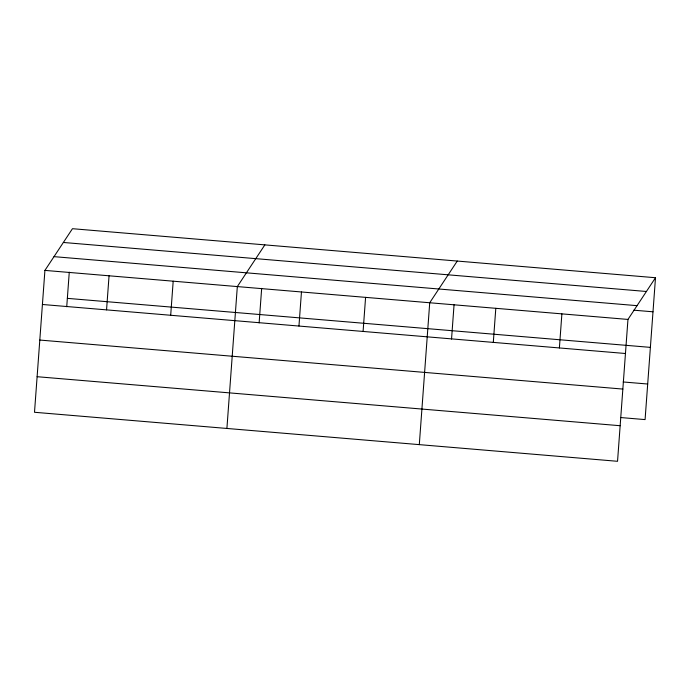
<?xml version="1.0" encoding="UTF-8"?>
<svg xmlns="http://www.w3.org/2000/svg" width="690" height="690" viewBox="0 0 690 690"><rect width="100%" height="100%" fill="white"/><g stroke="black" fill="none" stroke-linecap="round" stroke-linejoin="round"><path stroke-width="1.03" d="M44.919 270.402L34.5 412.275L617.541 461.3L627.96 319.427L655.5 277.725L72.459 228.701L44.919 270.402L627.96 319.427M66.732 306.731L69.267 272.196M106.553 309.87L109.055 275.793M170.689 315.27L173.19 281.192M226.906 428.456L237.326 286.583L264.865 244.881M259.13 322.903L261.665 288.377M298.951 326.051L301.461 291.974M363.087 331.442L365.588 297.364M419.304 444.627L429.723 302.755L457.263 261.053M451.536 339.083L454.072 304.549M493.298 342.387L495.808 308.309M559.383 347.95L561.884 313.864M655.5 277.725L645.081 419.598L620.569 417.536M63.368 242.466L646.409 291.482M54.01 256.646L637.051 305.661M633.817 310.19L652.999 311.802M67.344 298.356L650.385 347.372M42.418 304.48L625.459 353.504M623.182 381.967L647.694 384.02M39.804 340.058L622.846 389.074M37.113 376.706L620.155 425.721"/></g></svg>
